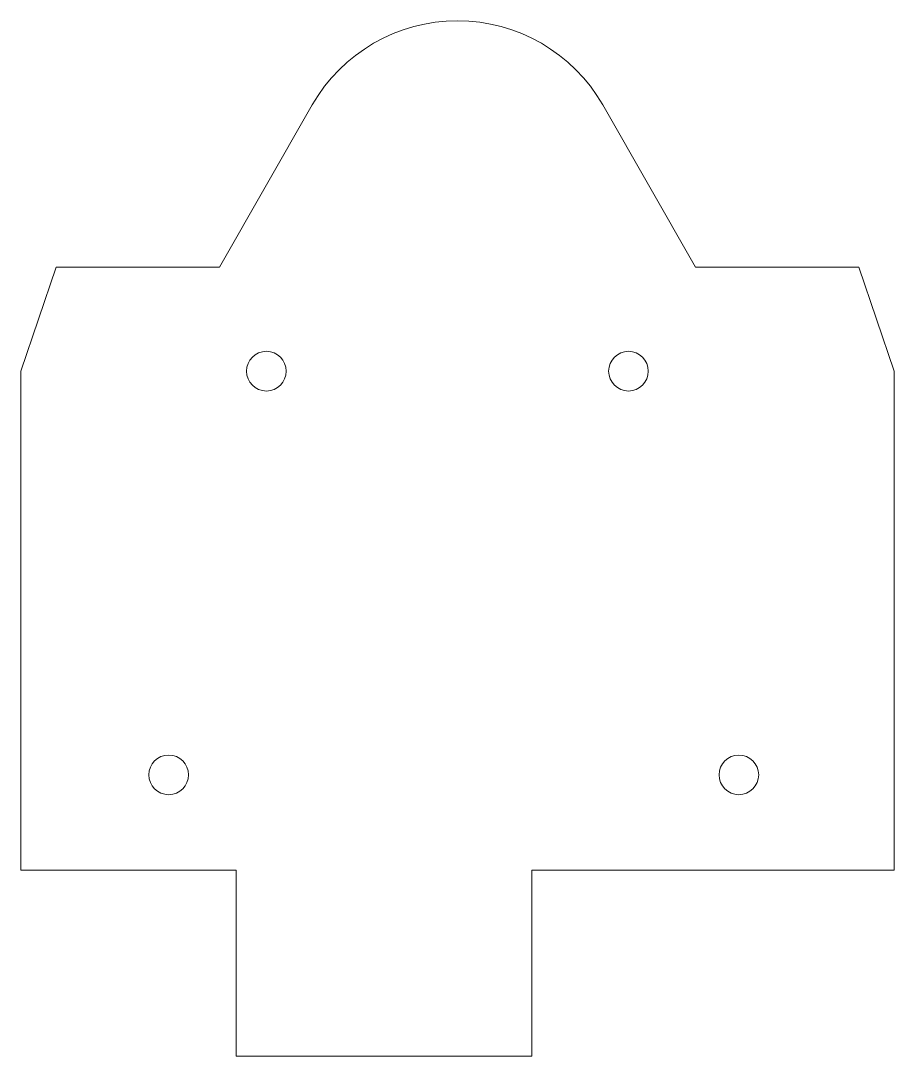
# Model space of a CAD drawing. Header units: millimetres. Extents: x 67.1 to 137.6, y 182.8 to 266.3.
import ezdxf

# ---------------------------------------------------------------- set-up
doc = ezdxf.new("R2010")
doc.units = ezdxf.units.MM

msp = doc.modelspace()

# ---------------------------------------------------------------- linework, layer by layer
at = {"color": 7, "linetype": 'Continuous', "lineweight": 18}
for p, q in [((90.629, 259.535), (83.13, 246.447)), ((114.056, 259.535), (121.556, 246.447)), ((69.962, 246.447), (67.105, 238.066)), ((83.13, 246.447), (69.962, 246.447)), ((121.556, 246.447), (134.724, 246.447)), ((134.724, 246.447), (137.581, 238.066)), ((67.105, 238.066), (67.105, 197.824)), ((137.581, 238.066), (137.581, 197.824)), ((67.105, 197.824), (72.343, 197.824)), ((72.343, 197.824), (84.475, 197.824)), ((84.475, 197.824), (84.475, 182.824)), ((108.349, 182.824), (108.349, 197.824)), ((108.349, 197.824), (132.343, 197.824)), ((137.581, 197.824), (132.343, 197.824)), ((84.475, 182.824), (108.349, 182.824))]:
    msp.add_line(p, q, dxfattribs=at)
for centre in [(86.924, 238.066), (116.134, 238.066), (79.043, 205.515), (125.043, 205.515)]:
    msp.add_circle(centre, 1.6, dxfattribs=at)
msp.add_arc((102.343, 252.824), 13.5, 29.81357, 150.18643, dxfattribs=at)

doc.saveas('drawing.dxf')
